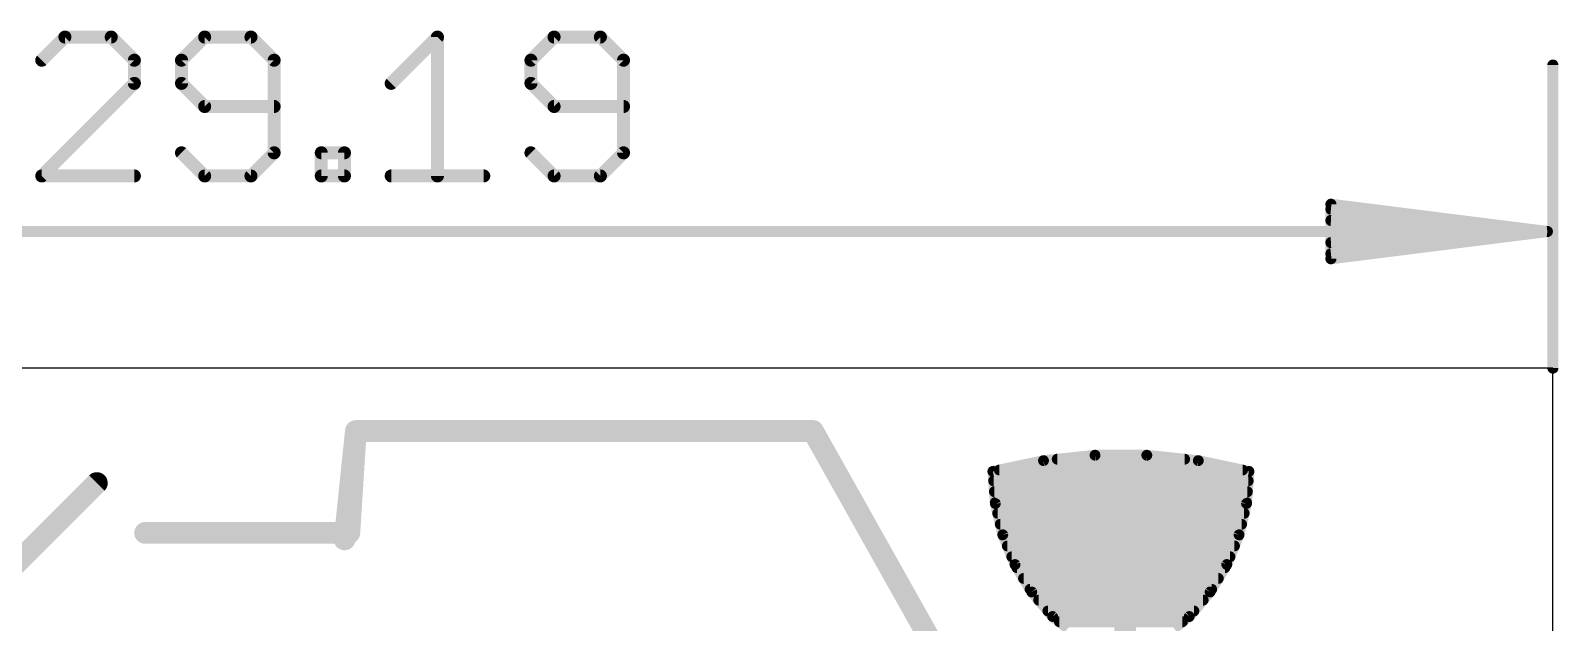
# Model space of a CAD drawing. Extents: x -4.9 to 29.3, y 1.2 to 21.4.
# Drawn here: x 11.36 to 29.26, y 14.47 to 21.4 of the extents above; entities that cross this region are included whole.
import ezdxf

# ---------------------------------------------------------------- set-up
doc = ezdxf.new("R2010")
doc.units = 0
doc.layers.add('1', color=22, linetype='CONTINUOUS')
doc.layers.add('20', color=7, linetype='CONTINUOUS')

msp = doc.modelspace()

# ---------------------------------------------------------------- linework, layer by layer
at = {"layer": '1'}
for points, const_width in [([(11.7603, 21.3277), (11.4891, 21.0565)], 0.1524), ([(12.3026, 21.3277), (11.7603, 21.3277)], 0.1524), ([(12.5738, 21.0565), (12.3026, 21.3277)], 0.1524), ([(13.3974, 21.3277), (13.1263, 21.0565)], 0.1524), ([(13.9398, 21.3277), (13.3974, 21.3277)], 0.1524), ([(14.2109, 21.0565), (13.9398, 21.3277)], 0.1524), ([(15.582, 20.7854), (16.1243, 21.3277)], 0.1524), ([(16.1243, 21.3277), (16.1243, 19.7007)], 0.1524), ([(17.4903, 21.3277), (17.2192, 21.0565)], 0.1524), ([(18.0327, 21.3277), (17.4903, 21.3277)], 0.1524), ([(18.3038, 21.0565), (18.0327, 21.3277)], 0.1524), ([(12.5738, 20.7854), (12.5738, 21.0565)], 0.1524), ([(13.1263, 21.0565), (13.1263, 20.7854)], 0.1524), ([(14.2109, 19.9719), (14.2109, 21.0565)], 0.1524), ([(17.2192, 21.0565), (17.2192, 20.7854)], 0.1524), ([(18.3038, 19.9719), (18.3038, 21.0565)], 0.1524), ([(29.19, 17.45), (29.19, 21)], 0.13), ([(11.4891, 19.7007), (12.5738, 20.7854)], 0.1524), ([(13.1263, 20.7854), (13.3974, 20.5142)], 0.1524), ([(17.2192, 20.7854), (17.4903, 20.5142)], 0.1524), ([(13.3974, 20.5142), (14.2109, 20.5142)], 0.1524), ([(17.4903, 20.5142), (18.3038, 20.5142)], 0.1524), ([(13.1263, 19.9719), (13.3974, 19.7007)], 0.1524), ([(13.9398, 19.7007), (14.2109, 19.9719)], 0.1524), ([(14.7634, 19.7007), (14.7634, 19.9719)], 0.1524), ([(14.7634, 19.9719), (15.0346, 19.9719)], 0.1524), ([(15.0346, 19.9719), (15.0346, 19.7007)], 0.1524), ([(17.2192, 19.9719), (17.4903, 19.7007)], 0.1524), ([(18.0327, 19.7007), (18.3038, 19.9719)], 0.1524), ([(12.5738, 19.7007), (11.4891, 19.7007)], 0.1524), ([(13.3974, 19.7007), (13.9398, 19.7007)], 0.1524), ([(15.0346, 19.7007), (14.7634, 19.7007)], 0.1524), ([(15.582, 19.7007), (16.6667, 19.7007)], 0.1524), ([(17.4903, 19.7007), (18.0327, 19.7007)], 0.1524), ([(29.125, 19.05), (26.59, 19.3692)], 0.13), ([(26.59, 19.3692), (26.59, 18.7308)], 0.13), ([(29.125, 19.05), (26.59, 19.31)], 0.13), ([(29.125, 19.05), (26.59, 19.18)], 0.13), ([(29.125, 19.05), (0.065, 19.05)], 0.13), ([(26.59, 18.7308), (29.125, 19.05)], 0.13), ([(26.59, 18.92), (29.125, 19.05)], 0.13), ([(26.59, 18.79), (29.125, 19.05)], 0.13), ([(15.1684, 16.7132), (15.0368, 15.4432)], 0.254), ([(15.0922, 15.5194), (15.1684, 16.7132)], 0.254), ([(15.1684, 16.7132), (20.5232, 16.7132)], 0.254), ([(22.1488, 13.8176), (20.5232, 16.7132)], 0.254), ([(23.8267, 16.4295), (23.2234, 16.3661)], 0.127), ([(24.4333, 16.4295), (23.8267, 16.4295)], 0.127), ([(25.0366, 16.3661), (24.4333, 16.4295)], 0.127), ([(23.2234, 16.3661), (22.63, 16.24)], 0.127), ([(22.63, 16.24), (22.6588, 15.8642)], 0.127), ([(22.7053, 16.256), (25.5547, 16.256)], 0.127), ([(23.3839, 16.383), (24.8761, 16.383)], 0.127), ([(25.63, 16.24), (25.0366, 16.3661)], 0.127), ([(25.6012, 15.8642), (25.63, 16.24)], 0.127), ([(11.0933, 15.0622), (12.1349, 16.1038)], 0.254), ([(22.6385, 16.129), (25.6215, 16.129)], 0.127), ([(22.6482, 16.002), (25.6118, 16.002)], 0.127), ([(22.658, 15.875), (25.602, 15.875)], 0.127), ([(22.6588, 15.8642), (22.746, 15.4975)], 0.127), ([(22.6864, 15.748), (25.5736, 15.748)], 0.127), ([(25.514, 15.4975), (25.6012, 15.8642)], 0.127), ([(12.7, 15.5194), (15.0922, 15.5194)], 0.254), ([(22.7166, 15.621), (25.5434, 15.621)], 0.127), ([(22.746, 15.4975), (22.8895, 15.1489)], 0.127), ([(22.7474, 15.494), (25.5126, 15.494)], 0.127), ([(22.7997, 15.367), (25.4603, 15.367)], 0.127), ([(25.3705, 15.1489), (25.514, 15.4975)], 0.127), ([(22.852, 15.24), (25.408, 15.24)], 0.127), ([(24.1808, 15.24), (24.13, 15.24)], 0.254), ([(24.1808, 15.24), (24.1808, 12.8016)], 0.254), ([(22.8895, 15.1489), (23.0858, 14.8271)], 0.127), ([(22.9114, 15.113), (25.3486, 15.113)], 0.127), ([(22.9889, 14.986), (25.2711, 14.986)], 0.127), ([(25.1742, 14.8271), (25.3705, 15.1489)], 0.127), ([(23.0664, 14.859), (25.1936, 14.859)], 0.127), ([(23.0858, 14.8271), (23.33, 14.54)], 0.127), ([(24.93, 14.54), (25.1742, 14.8271)], 0.127), ([(23.1667, 14.732), (25.0933, 14.732)], 0.127), ([(23.2747, 14.605), (24.9853, 14.605)], 0.127), ([(23.33, 14.54), (23.5086, 14.4014)], 0.127), ([(23.4099, 14.478), (24.8501, 14.478)], 0.127), ([(24.7514, 14.4014), (24.93, 14.54)], 0.127)]:
    msp.add_lwpolyline(points, dxfattribs=dict(at, const_width=const_width))
for points, const_width in [([(11.7603, 21.3658, 1), (11.7603, 21.2896)], 0.0762), ([(11.7872, 21.3007, 1), (11.7333, 21.3546)], 0.0762), ([(12.3296, 21.3546, 1), (12.2757, 21.3007)], 0.0762), ([(12.3026, 21.2896, 1), (12.3026, 21.3658)], 0.0762), ([(13.3974, 21.3658, 1), (13.3974, 21.2896)], 0.0762), ([(13.4244, 21.3007, 1), (13.3705, 21.3546)], 0.0762), ([(13.9667, 21.3546, 1), (13.9128, 21.3007)], 0.0762), ([(13.9398, 21.2896, 1), (13.9398, 21.3658)], 0.0762), ([(16.1624, 21.3277, 1), (16.0862, 21.3277)], 0.0762), ([(16.1513, 21.3007, 1), (16.0974, 21.3546)], 0.0762), ([(17.4903, 21.3658, 1), (17.4903, 21.2896)], 0.0762), ([(17.5173, 21.3007, 1), (17.4634, 21.3546)], 0.0762), ([(18.0596, 21.3546, 1), (18.0057, 21.3007)], 0.0762), ([(18.0327, 21.2896, 1), (18.0327, 21.3658)], 0.0762), ([(11.4622, 21.0835, 1), (11.5161, 21.0296)], 0.0762), ([(12.6119, 21.0565, 1), (12.5357, 21.0565)], 0.0762), ([(12.5468, 21.0296, 1), (12.6007, 21.0835)], 0.0762), ([(13.0993, 21.0835, 1), (13.1532, 21.0296)], 0.0762), ([(13.1644, 21.0565, 1), (13.0882, 21.0565)], 0.0762), ([(14.249, 21.0565, 1), (14.1728, 21.0565)], 0.0762), ([(14.184, 21.0296, 1), (14.2379, 21.0835)], 0.0762), ([(17.1922, 21.0835, 1), (17.2461, 21.0296)], 0.0762), ([(17.2573, 21.0565, 1), (17.1811, 21.0565)], 0.0762), ([(18.3419, 21.0565, 1), (18.2657, 21.0565)], 0.0762), ([(18.2769, 21.0296, 1), (18.3308, 21.0835)], 0.0762), ([(29.2225, 21, 1), (29.1575, 21)], 0.065), ([(12.5357, 20.7854, 1), (12.6119, 20.7854)], 0.0762), ([(12.6007, 20.7584, 1), (12.5468, 20.8123)], 0.0762), ([(13.1532, 20.8123, 1), (13.0993, 20.7584)], 0.0762), ([(13.0882, 20.7854, 1), (13.1644, 20.7854)], 0.0762), ([(15.5551, 20.8123, 1), (15.609, 20.7584)], 0.0762), ([(17.2461, 20.8123, 1), (17.1922, 20.7584)], 0.0762), ([(17.1811, 20.7854, 1), (17.2573, 20.7854)], 0.0762), ([(13.3974, 20.5523, 1), (13.3974, 20.4761)], 0.0762), ([(14.2109, 20.4761, 1), (14.2109, 20.5523)], 0.0762), ([(17.4903, 20.5523, 1), (17.4903, 20.4761)], 0.0762), ([(18.3038, 20.4761, 1), (18.3038, 20.5523)], 0.0762), ([(13.3705, 20.4873, 1), (13.4244, 20.5411)], 0.0762), ([(17.4634, 20.4873, 1), (17.5173, 20.5411)], 0.0762), ([(13.1532, 19.9988, 1), (13.0993, 19.9449)], 0.0762), ([(14.2379, 19.9449, 1), (14.184, 19.9988)], 0.0762), ([(14.8015, 19.9719, 1), (14.7253, 19.9719)], 0.0762), ([(14.7634, 20.01, 1), (14.7634, 19.9338)], 0.0762), ([(15.0727, 19.9719, 1), (14.9965, 19.9719)], 0.0762), ([(15.0346, 19.9338, 1), (15.0346, 20.01)], 0.0762), ([(17.2461, 19.9988, 1), (17.1922, 19.9449)], 0.0762), ([(18.3308, 19.9449, 1), (18.2769, 19.9988)], 0.0762), ([(14.1728, 19.9719, 1), (14.249, 19.9719)], 0.0762), ([(18.2657, 19.9719, 1), (18.3419, 19.9719)], 0.0762), ([(11.4891, 19.7388, 1), (11.4891, 19.6626)], 0.0762), ([(11.4622, 19.7276, 1), (11.5161, 19.6738)], 0.0762), ([(12.5738, 19.6626, 1), (12.5738, 19.7388)], 0.0762), ([(13.3974, 19.7388, 1), (13.3974, 19.6626)], 0.0762), ([(13.3705, 19.6738, 1), (13.4244, 19.7276)], 0.0762), ([(13.9128, 19.7276, 1), (13.9667, 19.6738)], 0.0762), ([(13.9398, 19.6626, 1), (13.9398, 19.7388)], 0.0762), ([(14.7634, 19.7388, 1), (14.7634, 19.6626)], 0.0762), ([(14.7253, 19.7007, 1), (14.8015, 19.7007)], 0.0762), ([(14.9965, 19.7007, 1), (15.0727, 19.7007)], 0.0762), ([(15.0346, 19.6626, 1), (15.0346, 19.7388)], 0.0762), ([(15.582, 19.7388, 1), (15.582, 19.6626)], 0.0762), ([(16.0862, 19.7007, 1), (16.1624, 19.7007)], 0.0762), ([(16.6667, 19.6626, 1), (16.6667, 19.7388)], 0.0762), ([(17.4903, 19.7388, 1), (17.4903, 19.6626)], 0.0762), ([(17.4634, 19.6738, 1), (17.5173, 19.7276)], 0.0762), ([(18.0057, 19.7276, 1), (18.0596, 19.6738)], 0.0762), ([(18.0327, 19.6626, 1), (18.0327, 19.7388)], 0.0762), ([(26.5941, 19.4015, 1), (26.5859, 19.337)], 0.065), ([(26.6225, 19.3692, 1), (26.5575, 19.3692)], 0.065), ([(26.5933, 19.3423, 1), (26.5867, 19.2777)], 0.065), ([(26.5917, 19.2125, 1), (26.5883, 19.1475)], 0.065), ([(26.5883, 18.9525, 1), (26.5917, 18.8875)], 0.065), ([(29.1291, 19.0178, 1), (29.1209, 19.0822)], 0.065), ([(29.1209, 19.0178, 1), (29.1291, 19.0822)], 0.065), ([(29.1283, 19.0177, 1), (29.1217, 19.0823)], 0.065), ([(29.1217, 19.0177, 1), (29.1283, 19.0823)], 0.065), ([(29.1233, 19.0175, 1), (29.1267, 19.0825)], 0.065), ([(29.1267, 19.0175, 1), (29.1233, 19.0825)], 0.065), ([(29.125, 19.0175, 1), (29.125, 19.0825)], 0.065), ([(26.5867, 18.8223, 1), (26.5933, 18.7577)], 0.065), ([(26.5859, 18.763, 1), (26.5941, 18.6985)], 0.065), ([(26.5575, 18.7308, 1), (26.6225, 18.7308)], 0.065), ([(29.1575, 17.45, 1), (29.2225, 17.45)], 0.065), ([(15.1684, 16.7767, 1), (15.1684, 16.6497)], 0.127), ([(15.2317, 16.7092, 1), (15.105, 16.7172)], 0.127), ([(15.2315, 16.7067, 1), (15.1052, 16.7197)], 0.127), ([(20.5786, 16.7443, 1), (20.4678, 16.6821)], 0.127), ([(20.5232, 16.6497, 1), (20.5232, 16.7767)], 0.127), ([(23.8267, 16.4613, 1), (23.8267, 16.3978)], 0.0635), ([(23.83, 16.398, 1), (23.8234, 16.4611)], 0.0635), ([(24.4366, 16.4611, 1), (24.43, 16.398)], 0.0635), ([(24.4333, 16.3978, 1), (24.4333, 16.4613)], 0.0635), ([(22.6617, 16.2424, 1), (22.5983, 16.2376)], 0.0635), ([(22.6234, 16.2711, 1), (22.6366, 16.2089)], 0.0635), ([(22.7053, 16.2877, 1), (22.7053, 16.2243)], 0.0635), ([(23.2201, 16.3977, 1), (23.2267, 16.3345)], 0.0635), ([(23.23, 16.3351, 1), (23.2168, 16.3972)], 0.0635), ([(23.3839, 16.4147, 1), (23.3839, 16.3513)], 0.0635), ([(24.8761, 16.3513, 1), (24.8761, 16.4147)], 0.0635), ([(25.0432, 16.3972, 1), (25.03, 16.3351)], 0.0635), ([(25.0333, 16.3345, 1), (25.0399, 16.3977)], 0.0635), ([(25.5547, 16.2243, 1), (25.5547, 16.2877)], 0.0635), ([(25.6617, 16.2376, 1), (25.5983, 16.2424)], 0.0635), ([(25.6234, 16.2089, 1), (25.6366, 16.2711)], 0.0635), ([(12.1798, 16.0589, 1), (12.09, 16.1487)], 0.127), ([(22.6385, 16.1608, 1), (22.6385, 16.0973)], 0.0635), ([(25.6215, 16.0973, 1), (25.6215, 16.1608)], 0.0635), ([(22.6482, 16.0338, 1), (22.6482, 15.9703)], 0.0635), ([(22.658, 15.9068, 1), (22.658, 15.8432)], 0.0635), ([(25.602, 15.8432, 1), (25.602, 15.9068)], 0.0635), ([(25.6118, 15.9703, 1), (25.6118, 16.0338)], 0.0635), ([(22.6897, 15.8715, 1), (22.6279, 15.8568)], 0.0635), ([(22.6271, 15.8617, 1), (22.6904, 15.8666)], 0.0635), ([(22.6864, 15.7798, 1), (22.6864, 15.7163)], 0.0635), ([(25.5696, 15.8666, 1), (25.6329, 15.8617)], 0.0635), ([(25.6321, 15.8568, 1), (25.5703, 15.8715)], 0.0635), ([(25.5736, 15.7163, 1), (25.5736, 15.7798)], 0.0635), ([(12.7, 15.5829, 1), (12.7, 15.4559)], 0.127), ([(15.0288, 15.5234, 1), (15.1555, 15.5154)], 0.127), ([(15.0922, 15.4559, 1), (15.0922, 15.5829)], 0.127), ([(22.7166, 15.6528, 1), (22.7166, 15.5892)], 0.0635), ([(25.5434, 15.5892, 1), (25.5434, 15.6528)], 0.0635), ([(14.9736, 15.4497, 1), (15.1, 15.4367)], 0.127), ([(22.7754, 15.5096, 1), (22.7167, 15.4854)], 0.0635), ([(22.7151, 15.4901, 1), (22.7769, 15.5048)], 0.0635), ([(22.7474, 15.5258, 1), (22.7474, 15.4623)], 0.0635), ([(22.7997, 15.3988, 1), (22.7997, 15.3353)], 0.0635), ([(25.4603, 15.3353, 1), (25.4603, 15.3988)], 0.0635), ([(25.4831, 15.5048, 1), (25.5449, 15.4901)], 0.0635), ([(25.5433, 15.4854, 1), (25.4846, 15.5096)], 0.0635), ([(25.5126, 15.4623, 1), (25.5126, 15.5258)], 0.0635), ([(22.852, 15.2718, 1), (22.852, 15.2082)], 0.0635), ([(24.13, 15.3035, 1), (24.13, 15.1765)], 0.127), ([(24.2443, 15.24, 1), (24.1173, 15.24)], 0.127), ([(24.1808, 15.1765, 1), (24.1808, 15.3035)], 0.127), ([(25.408, 15.2082, 1), (25.408, 15.2718)], 0.0635), ([(22.9166, 15.1655, 1), (22.8624, 15.1324)], 0.0635), ([(22.8602, 15.1368, 1), (22.9189, 15.161)], 0.0635), ([(22.9114, 15.1448, 1), (22.9114, 15.0813)], 0.0635), ([(22.9889, 15.0178, 1), (22.9889, 14.9543)], 0.0635), ([(25.2711, 14.9543, 1), (25.2711, 15.0178)], 0.0635), ([(25.3411, 15.161, 1), (25.3998, 15.1368)], 0.0635), ([(25.3976, 15.1324, 1), (25.3434, 15.1655)], 0.0635), ([(25.3486, 15.0813, 1), (25.3486, 15.1448)], 0.0635), ([(23.0664, 14.8908, 1), (23.0664, 14.8272)], 0.0635), ([(23.11, 14.8477, 1), (23.0616, 14.8066)], 0.0635), ([(23.0587, 14.8106, 1), (23.1129, 14.8437)], 0.0635), ([(25.1471, 14.8437, 1), (25.2013, 14.8106)], 0.0635), ([(25.1984, 14.8066, 1), (25.15, 14.8477)], 0.0635), ([(25.1936, 14.8272, 1), (25.1936, 14.8908)], 0.0635), ([(23.1667, 14.7638, 1), (23.1667, 14.7003)], 0.0635), ([(25.0933, 14.7003, 1), (25.0933, 14.7638)], 0.0635), ([(23.2747, 14.6368, 1), (23.2747, 14.5732)], 0.0635), ([(23.3495, 14.5651, 1), (23.3105, 14.5149)], 0.0635), ([(23.3058, 14.5194, 1), (23.3542, 14.5606)], 0.0635), ([(23.4099, 14.5098, 1), (23.4099, 14.4463)], 0.0635), ([(24.8501, 14.4463, 1), (24.8501, 14.5098)], 0.0635), ([(24.9058, 14.5606, 1), (24.9542, 14.5194)], 0.0635), ([(24.9495, 14.5149, 1), (24.9105, 14.5651)], 0.0635), ([(24.9853, 14.5732, 1), (24.9853, 14.6368)], 0.0635)]:
    msp.add_lwpolyline(points, format="xyb", dxfattribs=dict(at, const_width=const_width))
at = {"layer": '20'}
for p, q in [((29.19, 17.45), (0, 17.45)), ((29.19, 1.27), (29.19, 17.45))]:
    msp.add_line(p, q, dxfattribs=at)

doc.saveas('drawing.dxf')
